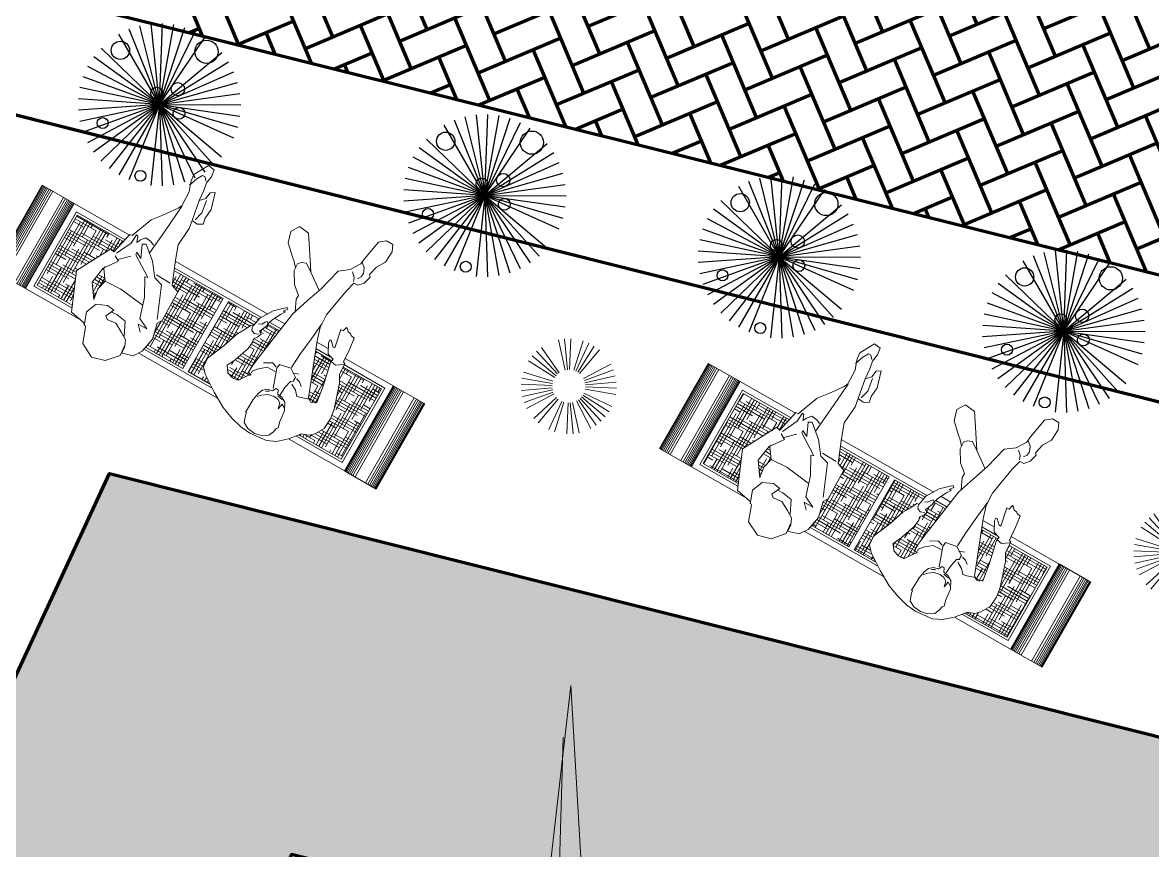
# Model space of a CAD drawing. Header units: millimetres. Extents: x 111 to 1506, y 14 to 566.
# Drawn here: x 221.78 to 228.73, y 145.41 to 150.5 of the extents above; entities that cross this region are included whole.
import ezdxf

# ---------------------------------------------------------------- set-up
doc = ezdxf.new("R2010")
doc.units = ezdxf.units.MM
doc.layers.add('FURN', color=253, linetype='Continuous')
for name, color, linetype, lineweight in [('G', 254, 'Continuous', 5), ('mobiliario', 45, 'Continuous', 13), ('PALMERAS114', 114, 'Continuous', 5), ('trazado', 253, 'Continuous', 5), ('Trees', 82, 'Continuous', 0)]:
    doc.layers.add(name, color=color, linetype=linetype, lineweight=lineweight)
doc.styles.add('ATTR', font='romans.shx', dxfattribs={"width": 0.8, "height": 2.52})
pattern_1 = [(360, (2.309277, 33.903915), (0.05, 0.0125), [0.2, -0.1]), (90, (2.309277, 33.903915), (-0.0125, -0.05), [0.2, -0.1])]

# ---------------------------------------------------------------- blocks, each defined once
blk = doc.blocks.new('persona 1')
at = {"layer": 'mobiliario', "color": 32, "lineweight": 9}
for p, q in [((768301.7249, 8993267.208), (768301.7749, 8993267.2519)), ((768301.7749, 8993267.2519), (768301.8256, 8993267.2761)), ((768301.8158, 8993267.2141), (768301.8293, 8993267.2442)), ((768301.8256, 8993267.2761), (768301.9237, 8993267.285)), ((768301.8293, 8993267.2442), (768301.8629, 8993267.2653)), ((768301.8629, 8993267.2653), (768301.902, 8993267.2743)), ((768301.902, 8993267.2743), (768301.9465, 8993267.2687)), ((768301.9237, 8993267.285), (768301.983, 8993267.28)), ((768301.9465, 8993267.2687), (768301.9793, 8993267.2503)), ((768301.9793, 8993267.2503), (768301.9931, 8993267.2114)), ((768301.983, 8993267.28), (768302.0501, 8993267.263)), ((768302.0501, 8993267.263), (768302.1202, 8993267.2363)), ((768301.6781, 8993267.1494), (768301.7249, 8993267.208)), ((768301.8047, 8993267.1841), (768301.8117, 8993267.1918)), ((768301.8134, 8993267.1499), (768301.8047, 8993267.1841)), ((768301.8117, 8993267.1918), (768301.8158, 8993267.2141)), ((768301.9931, 8993267.2114), (768301.9962, 8993267.1968)), ((768301.9962, 8993267.1968), (768302.0011, 8993267.197)), ((768302.0011, 8993267.197), (768302.0001, 8993267.16)), ((768302.1202, 8993267.2363), (768302.2033, 8993267.1879)), ((768302.2033, 8993267.1879), (768302.2944, 8993267.1275)), ((768301.6155, 8993267.1124), (768301.6392, 8993267.1355)), ((768301.6392, 8993267.1355), (768301.6781, 8993267.1494)), ((768301.8202, 8993267.0866), (768301.8134, 8993267.1499)), ((768301.9994, 8993267.118), (768301.9912, 8993267.0758)), ((768302.0001, 8993267.16), (768301.9994, 8993267.118)), ((768302.2944, 8993267.1275), (768302.3227, 8993267.0966)), ((768301.5807, 8993267.0001), (768301.5856, 8993267.0619)), ((768301.5856, 8993267.0619), (768301.6155, 8993267.1124)), ((768301.8423, 8993267.0452), (768301.8202, 8993267.0866)), ((768301.8284, 8993267.0738), (768301.8498, 8993267.0601)), ((768301.8498, 8993267.0601), (768301.8567, 8993267.0937)), ((768301.8567, 8993267.0937), (768301.8643, 8993267.0607)), ((768301.8643, 8993267.0607), (768301.8835, 8993267.049)), ((768301.9085, 8993267.0459), (768301.9436, 8993267.0535)), ((768301.9436, 8993267.0535), (768301.9719, 8993267.0734)), ((768301.9719, 8993267.0734), (768301.9877, 8993267.0927)), ((768301.9912, 8993267.0758), (768301.98, 8993267.0483)), ((768302.1221, 8993267.0663), (768302.0872, 8993267.0156)), ((768302.1564, 8993267.0702), (768302.1221, 8993267.0663)), ((768302.1913, 8993267.0593), (768302.1564, 8993267.0702)), ((768302.2148, 8993267.0257), (768302.1913, 8993267.0593)), ((768302.3227, 8993267.0966), (768302.3273, 8993267.045)), ((768301.5904, 8993266.9438), (768301.5807, 8993267.0001)), ((768301.87, 8993267.029), (768301.8423, 8993267.0452)), ((768301.8603, 8993267.04), (768301.8922, 8993267.0329)), ((768301.8971, 8993267.0249), (768301.87, 8993267.029)), ((768301.8851, 8993267.0222), (768301.882, 8993266.9753)), ((768301.8835, 8993267.049), (768301.9085, 8993267.0459)), ((768301.908, 8993267.0035), (768301.8971, 8993267.0249)), ((768301.9199, 8993267.0024), (768301.908, 8993267.0035)), ((768301.9318, 8993267.0237), (768301.9199, 8993267.0024)), ((768301.9586, 8993267.0301), (768301.9318, 8993267.0237)), ((768301.9711, 8993266.905), (768301.9347, 8993267.0119)), ((768301.9438, 8993267.0333), (768301.9633, 8993267.0441)), ((768301.98, 8993267.0483), (768301.9586, 8993267.0301)), ((768302.0872, 8993267.0156), (768302.0753, 8993267.0053)), ((768302.0753, 8993267.0053), (768302.0952, 8993267.0012)), ((768302.081, 8993266.9858), (768302.0782, 8993266.9956)), ((768302.0952, 8993267.0012), (768302.0943, 8993266.9617)), ((768302.1921, 8993266.978), (768302.2148, 8993267.0257)), ((768302.3273, 8993267.045), (768302.2823, 8993266.9397)), ((768301.6352, 8993266.8076), (768301.5904, 8993266.9438)), ((768301.7196, 8993266.9737), (768301.6906, 8993266.9602)), ((768301.6906, 8993266.9602), (768301.7043, 8993266.8646)), ((768301.7423, 8993266.9598), (768301.7196, 8993266.9737)), ((768301.7351, 8993266.9642), (768301.7785, 8993266.9785)), ((768301.8551, 8993266.6662), (768301.7423, 8993266.9598)), ((768301.7785, 8993266.9785), (768301.8004, 8993266.9843)), ((768301.8004, 8993266.9843), (768301.8237, 8993266.9582)), ((768301.8237, 8993266.9582), (768301.8589, 8993266.9399)), ((768301.8715, 8993266.9305), (768301.8596, 8993266.9227)), ((768301.882, 8993266.9753), (768301.8715, 8993266.9305)), ((768302.0194, 8993266.9267), (768302.0575, 8993266.9578)), ((768302.0575, 8993266.9578), (768302.081, 8993266.9858)), ((768302.0943, 8993266.9617), (768302.0849, 8993266.8899)), ((768302.1612, 8993266.8905), (768302.1921, 8993266.978)), ((768302.2823, 8993266.9397), (768302.2538, 8993266.8523)), ((768301.8281, 8993266.9091), (768301.8077, 8993266.9255)), ((768301.8505, 8993266.9026), (768301.8281, 8993266.9091)), ((768301.8833, 8993266.8842), (768301.8517, 8993266.8731)), ((768301.8596, 8993266.9227), (768301.8581, 8993266.898)), ((768301.8581, 8993266.898), (768301.9061, 8993266.8679)), ((768301.9061, 8993266.8679), (768301.9696, 8993266.8803)), ((768301.9696, 8993266.8803), (768301.9711, 8993266.905)), ((768301.9703, 8993266.9247), (768302.0194, 8993266.9267)), ((768301.9786, 8993266.9004), (768302.0061, 8993266.8916)), ((768302.0061, 8993266.8916), (768302.0494, 8993266.9155)), ((768302.0849, 8993266.8899), (768302.0446, 8993266.6074)), ((768302.1556, 8993266.8459), (768302.1612, 8993266.8905)), ((768301.6592, 8993266.7643), (768301.6352, 8993266.8076)), ((768301.7043, 8993266.8646), (768301.7343, 8993266.7328)), ((768301.8998, 8993266.7789), (768301.9038, 8993266.8628)), ((768302.1383, 8993266.7861), (768302.1473, 8993266.8086)), ((768302.1473, 8993266.8086), (768302.1612, 8993266.8289)), ((768302.1612, 8993266.8289), (768302.1556, 8993266.8459)), ((768302.2285, 8993266.8094), (768302.2103, 8993266.7717)), ((768302.2538, 8993266.8523), (768302.2285, 8993266.8094)), ((768301.6617, 8993266.7003), (768301.6592, 8993266.7643)), ((768301.8893, 8993266.675), (768301.8998, 8993266.7789)), ((768302.1355, 8993266.7342), (768302.1444, 8993266.7592)), ((768302.1535, 8993266.7768), (768302.1383, 8993266.7861)), ((768302.1444, 8993266.7592), (768302.1535, 8993266.7768)), ((768302.1722, 8993266.8022), (768302.1503, 8993266.794)), ((768302.1922, 8993266.7932), (768302.1722, 8993266.8022)), ((768302.1981, 8993266.7688), (768302.188, 8993266.7142)), ((768302.2004, 8993266.7738), (768302.1922, 8993266.7932)), ((768302.2103, 8993266.7717), (768302.1981, 8993266.7688)), ((768301.6742, 8993266.6959), (768301.6617, 8993266.7003)), ((768301.7023, 8993266.7328), (768301.6676, 8993266.7079)), ((768301.6799, 8993266.6172), (768301.6742, 8993266.6959)), ((768301.7333, 8993266.7272), (768301.7023, 8993266.7328)), ((768301.7343, 8993266.7328), (768301.7303, 8993266.7105)), ((768301.7303, 8993266.7105), (768301.7676, 8993266.6996)), ((768301.7676, 8993266.6996), (768301.797, 8993266.6442)), ((768302.0999, 8993266.6416), (768302.1249, 8993266.6919)), ((768302.1249, 8993266.6919), (768302.1337, 8993266.7194)), ((768302.1337, 8993266.7194), (768302.1355, 8993266.7342)), ((768302.1357, 8993266.716), (768302.1434, 8993266.7101)), ((768302.1434, 8993266.7101), (768302.1518, 8993266.7192)), ((768302.188, 8993266.7142), (768302.1441, 8993266.6434)), ((768302.1518, 8993266.7192), (768302.1623, 8993266.7371)), ((768302.1623, 8993266.7371), (768302.1782, 8993266.744)), ((768301.7621, 8993266.6526), (768301.7523, 8993266.6522)), ((768301.7523, 8993266.6522), (768301.7737, 8993266.5496)), ((768301.7903, 8993266.6266), (768301.7621, 8993266.6526)), ((768301.7975, 8993266.6294), (768301.7903, 8993266.6266)), ((768301.797, 8993266.6442), (768301.7975, 8993266.6294)), ((768301.8777, 8993266.5957), (768301.8551, 8993266.6662)), ((768301.8786, 8993266.574), (768301.8893, 8993266.675)), ((768302.0837, 8993266.6163), (768302.0999, 8993266.6416)), ((768302.1441, 8993266.6434), (768302.0872, 8993266.5894)), ((768301.6874, 8993266.5535), (768301.6799, 8993266.6172)), ((768301.8808, 8993266.5194), (768301.8777, 8993266.5957)), ((768302.0446, 8993266.6074), (768302.0095, 8993266.5024)), ((768302.0676, 8993266.527), (768302.0379, 8993266.5872)), ((768302.0795, 8993266.5964), (768302.0958, 8993266.6193)), ((768302.0872, 8993266.5894), (768302.0795, 8993266.5964)), ((768302.0958, 8993266.6193), (768302.0837, 8993266.6163)), ((768301.7097, 8993266.5495), (768301.6874, 8993266.5535)), ((768301.7174, 8993266.5424), (768301.7097, 8993266.5495)), ((768301.7322, 8993266.5405), (768301.7174, 8993266.5424)), ((768301.745, 8993266.5287), (768301.7322, 8993266.5405)), ((768301.7526, 8993266.5241), (768301.745, 8993266.5287)), ((768301.7589, 8993266.549), (768301.7526, 8993266.5241)), ((768301.7737, 8993266.5496), (768301.7589, 8993266.549)), ((768301.853, 8993266.3532), (768301.8808, 8993266.5194)), ((768302.0095, 8993266.5024), (768301.9764, 8993266.4075)), ((768302.0661, 8993266.5023), (768302.0676, 8993266.527)), ((768302.1145, 8993266.4623), (768302.0661, 8993266.5023)), ((768302.1541, 8993266.3974), (768302.1145, 8993266.4623)), ((768301.9764, 8993266.4075), (768301.9446, 8993266.2805)), ((768301.9823, 8993266.4245), (768302.0744, 8993266.3572)), ((768302.1557, 8993266.3556), (768302.1541, 8993266.3974)), ((768302.178, 8993266.354), (768302.1547, 8993266.3808)), ((768301.8381, 8993266.2959), (768301.853, 8993266.3532)), ((768302.0717, 8993266.3593), (768302.1406, 8993266.2535)), ((768302.0744, 8993266.3572), (768302.115, 8993266.3293)), ((768302.115, 8993266.3293), (768302.1416, 8993266.3402)), ((768302.1416, 8993266.3402), (768302.1557, 8993266.3556)), ((768302.1985, 8993266.336), (768302.178, 8993266.354)), ((768302.1985, 8993266.336), (768302.2579, 8993266.2819)), ((768301.7771, 8993266.222), (768301.79, 8993266.2669)), ((768301.79, 8993266.2669), (768301.8135, 8993266.2949)), ((768301.8135, 8993266.2949), (768301.8381, 8993266.2959)), ((768301.8204, 8993266.2459), (768301.832, 8993266.2637)), ((768301.8516, 8993266.2669), (768301.8433, 8993266.2888)), ((768301.8746, 8993266.2457), (768301.8516, 8993266.2669)), ((768301.9446, 8993266.2805), (768301.892, 8993266.2414)), ((768302.1869, 8993266.1812), (768302.1406, 8993266.2535)), ((768302.2579, 8993266.2819), (768302.2749, 8993266.2204)), ((768301.7748, 8993266.1579), (768301.7873, 8993266.2126)), ((768301.7873, 8993266.2126), (768301.7771, 8993266.222)), ((768301.8189, 8993266.2237), (768301.8204, 8993266.2459)), ((768301.8299, 8993266.1946), (768301.8189, 8993266.2237)), ((768301.8554, 8993266.1734), (768301.8299, 8993266.1946)), ((768301.892, 8993266.2414), (768301.8573, 8993266.1858)), ((768302.2749, 8993266.2204), (768302.2475, 8993266.1742)), ((768301.7447, 8993266.1098), (768301.7748, 8993266.1579)), ((768301.8538, 8993266.1512), (768301.8325, 8993266.0347)), ((768301.8573, 8993266.1858), (768301.8538, 8993266.1512)), ((768302.2475, 8993266.1742), (768302.1869, 8993266.1812)), ((768301.7425, 8993266.0432), (768301.7447, 8993266.1098)), ((768301.7587, 8993266.0069), (768301.7425, 8993266.0432)), ((768301.7981, 8993266.006), (768301.7587, 8993266.0069)), ((768301.8325, 8993266.0347), (768301.7981, 8993266.006))]:
    blk.add_line(p, q, dxfattribs=at)
blk = doc.blocks.new('persona 2')
at = {"layer": 'mobiliario', "color": 32, "lineweight": 9}
for p, q in [((768302.5011, 8993267.2614), (768302.5569, 8993267.3259)), ((768302.5569, 8993267.3259), (768302.6311, 8993267.3463)), ((768302.6311, 8993267.3463), (768302.7096, 8993267.3066)), ((768302.7096, 8993267.3066), (768302.7416, 8993267.2198)), ((768302.4385, 8993267.2281), (768302.5022, 8993267.2463)), ((768302.502, 8993267.207), (768302.4992, 8993267.2455)), ((768302.5056, 8993267.1996), (768302.5011, 8993267.2614)), ((768302.3905, 8993267.0977), (768302.407, 8993267.182)), ((768302.407, 8993267.182), (768302.4385, 8993267.2281)), ((768302.5181, 8993267.1734), (768302.502, 8993267.207)), ((768302.7416, 8993267.2198), (768302.7623, 8993267.2046)), ((768302.7508, 8993267.2174), (768302.7771, 8993267.1467)), ((768302.7623, 8993267.2046), (768302.8467, 8993267.188)), ((768302.8467, 8993267.188), (768302.9361, 8993266.9783)), ((768302.5562, 8993267.1489), (768302.5181, 8993267.1734)), ((768302.5342, 8993267.1595), (768302.5698, 8993267.0864)), ((768302.6081, 8993267.1209), (768302.5562, 8993267.1489)), ((768302.659, 8993267.1276), (768302.6081, 8993267.1209)), ((768302.653, 8993267.0652), (768302.6752, 8993267.1137)), ((768302.6752, 8993267.1137), (768302.659, 8993267.1276)), ((768302.7771, 8993267.1467), (768302.7514, 8993267.0844)), ((768302.4121, 8993267.0086), (768302.3905, 8993267.0977)), ((768302.5002, 8993267.0648), (768302.4459, 8993267.0639)), ((768302.4459, 8993267.0639), (768302.507, 8993267.0336)), ((768302.4692, 8993267.0973), (768302.5002, 8993267.0648)), ((768302.5698, 8993267.0864), (768302.6264, 8993267.0769)), ((768302.6264, 8993267.0769), (768302.6565, 8993267.0791)), ((768302.6958, 8993267.0592), (768302.653, 8993267.0652)), ((768302.7514, 8993267.0844), (768302.6958, 8993267.0592)), ((768302.7858, 8993267.0068), (768302.7768, 8993267.0681)), ((768302.7768, 8993267.0681), (768302.8308, 8993266.9904)), ((768302.3958, 8993266.9832), (768302.4121, 8993267.0086)), ((768302.4957, 8993266.8151), (768302.4224, 8993266.9912)), ((768302.507, 8993267.0336), (768302.5424, 8993266.9212)), ((768302.7716, 8993266.9514), (768302.7858, 8993267.0068)), ((768302.8308, 8993266.9904), (768302.8165, 8993266.8956)), ((768302.3996, 8993266.8051), (768302.3958, 8993266.9832)), ((768302.5333, 8993266.9629), (768302.6767, 8993266.946)), ((768302.6767, 8993266.946), (768302.7716, 8993266.9514)), ((768302.7716, 8993266.9514), (768302.8119, 8993266.8968)), ((768302.9361, 8993266.9783), (768302.8322, 8993266.7834)), ((768302.5424, 8993266.9212), (768302.5964, 8993266.8238)), ((768302.8165, 8993266.8956), (768302.763, 8993266.8207)), ((768302.5465, 8993266.8021), (768302.4957, 8993266.8151)), ((768302.5964, 8993266.8238), (768302.5801, 8993266.8181)), ((768302.5801, 8993266.8181), (768302.699, 8993266.7436)), ((768302.771, 8993266.8138), (768302.7187, 8993266.7631)), ((768302.763, 8993266.8207), (768302.793, 8993266.8032)), ((768302.4446, 8993266.7887), (768302.3996, 8993266.8051)), ((768302.4961, 8993266.6624), (768302.4446, 8993266.7887)), ((768302.4585, 8993266.7852), (768302.5464, 8993266.7825)), ((768302.6017, 8993266.729), (768302.5465, 8993266.8021)), ((768302.7001, 8993266.7285), (768302.6654, 8993266.7472)), ((768302.6654, 8993266.7472), (768302.6964, 8993266.6754)), ((768302.752, 8993266.7005), (768302.7941, 8993266.7882)), ((768302.8091, 8993266.7893), (768302.7819, 8993266.6634)), ((768302.8322, 8993266.7834), (768302.8091, 8993266.7893)), ((768302.679, 8993266.665), (768302.6017, 8993266.729)), ((768302.6374, 8993266.6953), (768302.6252, 8993266.5508)), ((768302.699, 8993266.7436), (768302.7001, 8993266.7285)), ((768302.7483, 8993266.6474), (768302.752, 8993266.7005)), ((768302.5247, 8993266.5814), (768302.4961, 8993266.6624)), ((768302.6407, 8993266.6502), (768302.6627, 8993266.6397)), ((768302.6627, 8993266.6397), (768302.6962, 8993266.636)), ((768302.6964, 8993266.6754), (768302.679, 8993266.665)), ((768302.6962, 8993266.636), (768302.7171, 8993266.6602)), ((768302.7171, 8993266.6602), (768302.7276, 8993266.6821)), ((768302.7669, 8993266.6623), (768302.72, 8993266.5365)), ((768302.7276, 8993266.6821), (768302.7391, 8993266.6497)), ((768302.7391, 8993266.6497), (768302.7483, 8993266.6474)), ((768302.7819, 8993266.6634), (768302.7669, 8993266.6623)), ((768302.5173, 8993266.475), (768302.5247, 8993266.5814)), ((768302.6252, 8993266.5508), (768302.6119, 8993266.3869)), ((768302.72, 8993266.5365), (768302.677, 8993266.4835)), ((768302.5252, 8993266.4287), (768302.5173, 8993266.475)), ((768302.677, 8993266.4835), (768302.6235, 8993266.4086)), ((768302.4619, 8993266.4167), (768302.4917, 8993266.4324)), ((768302.4695, 8993266.3839), (768302.4619, 8993266.4167)), ((768302.4646, 8993266.3261), (768302.4695, 8993266.3839)), ((768302.4917, 8993266.4324), (768302.5252, 8993266.4287)), ((768302.5124, 8993266.4172), (768302.4995, 8993266.3664)), ((768302.5252, 8993266.4287), (768302.5455, 8993266.3153)), ((768302.6235, 8993266.4086), (768302.6129, 8993266.3867)), ((768302.6129, 8993266.3867), (768302.616, 8993266.3023)), ((768302.4919, 8993266.2355), (768302.4646, 8993266.3261)), ((768302.4995, 8993266.3664), (768302.5107, 8993266.2947)), ((768302.5455, 8993266.3153), (768302.5188, 8993266.2877)), ((768302.5499, 8993266.2552), (768302.5455, 8993266.3153)), ((768302.5188, 8993266.2877), (768302.514, 8993266.2496)), ((768302.559, 8993266.2135), (768302.5499, 8993266.2552)), ((768302.6145, 8993266.219), (768302.6321, 8993266.2687)), ((768302.616, 8993266.3023), (768302.6275, 8993266.2698)), ((768302.6275, 8993266.2698), (768302.6368, 8993266.244)), ((768302.514, 8993266.2496), (768302.4919, 8993266.2355)), ((768302.5516, 8993266.1698), (768302.559, 8993266.2135)), ((768302.567, 8993266.2065), (768302.582, 8993266.188)), ((768302.6411, 8993266.2073), (768302.5956, 8993266.1254)), ((768302.597, 8993266.189), (768302.6145, 8993266.219)), ((768302.6368, 8993266.244), (768302.6411, 8993266.2073)), ((768302.5574, 8993266.1303), (768302.5516, 8993266.1698)), ((768302.5956, 8993266.1254), (768302.5574, 8993266.1303)), ((768302.582, 8993266.188), (768302.597, 8993266.189))]:
    blk.add_line(p, q, dxfattribs=at)
blk = doc.blocks.new('bloque1')
at = {"layer": 'mobiliario'}
h = blk.add_hatch(dxfattribs=at)
h.set_pattern_fill('HOUND', color=250, scale=0.2, style=0)
h.set_pattern_definition(pattern_1)
h.paths.add_polyline_path([(256.2525, 18.257), (256.2562, 18.3034), (256.2787, 18.3412), (256.2964, 18.3586), (256.3256, 18.369), (256.3306, 18.3753), (256.1335, 18.3753), (256.1335, 18.0453), (256.3128, 18.0453), (256.3114, 18.0802), (256.2935, 18.1127), (256.2598, 18.2148)])
h = blk.add_hatch(dxfattribs=at)
h.set_pattern_fill('HOUND', color=250, scale=0.2, style=0)
h.set_pattern_definition(pattern_1)
h.paths.add_polyline_path([(256.3738, 18.2268), (256.3567, 18.2372), (256.335, 18.2271), (256.3453, 18.1554), (256.3677, 18.0566), (256.3657, 18.0453), (256.4435, 18.0453)])
h.paths.add_polyline_path([(256.7111, 18.2405), (256.7281, 18.2763), (256.7105, 18.3014), (256.6843, 18.3096), (256.6586, 18.3067), (256.6324, 18.2687), (256.6235, 18.2609), (256.6384, 18.2578), (256.6378, 18.2282), (256.6307, 18.1744), (256.6123, 18.0453), (256.6669, 18.0453), (256.6673, 18.0465), (256.6687, 18.0576), (256.6753, 18.0764), (256.6821, 18.0896), (256.6708, 18.0965), (256.6775, 18.1134), (256.6879, 18.1286), (256.6837, 18.1414), (256.6879, 18.1748)])
h.paths.add_polyline_path([(256.853, 18.3753), (256.7535, 18.3753), (256.7878, 18.3526), (256.8091, 18.3294), (256.8125, 18.2907), (256.7788, 18.2118), (256.7574, 18.1462), (256.7384, 18.114), (256.7248, 18.0858), (256.7156, 18.0836), (256.7085, 18.0453), (256.853, 18.0453)])
h = blk.add_hatch(dxfattribs=at)
h.set_pattern_fill('HOUND', color=250, scale=0.2, style=0)
h.set_pattern_definition(pattern_1)
h.paths.add_polyline_path([(257.0489, 18.2496), (257.0611, 18.2686), (257.0449, 18.3354), (257.0527, 18.3753), (256.878, 18.3753), (256.878, 18.0453), (257.1093, 18.0453), (257.0855, 18.1037), (257.0517, 18.116)])
h.paths.add_polyline_path([(257.5635, 18.3753), (257.399, 18.3753), (257.4541, 18.2459), (257.3762, 18.0997), (257.3589, 18.1041), (257.3462, 18.0453), (257.5635, 18.0453)])
h = blk.add_hatch(dxfattribs=at)
h.set_pattern_fill('HOUND', color=250, scale=0.2, style=0)
h.set_pattern_definition(pattern_1)
h.paths.add_polyline_path([(257.3752, 18.2549), (257.3346, 18.3132), (257.3414, 18.2672), (257.3308, 18.2257), (257.361, 18.1848), (257.361, 18.179), (257.3644, 18.1839)])
at = {"layer": 'mobiliario', "color": 250}
for p, q in [((255.9485, 18.0103), (255.9485, 18.4103)), ((256.0985, 18.4103), (255.9485, 18.4103)), ((255.9518, 18.4103), (255.9518, 18.0103)), ((255.9556, 18.4103), (255.9556, 18.0103)), ((255.9607, 18.4103), (255.9607, 18.0103)), ((255.9665, 18.4103), (255.9665, 18.0103)), ((255.973, 18.4103), (255.973, 18.0103)), ((255.9804, 18.4103), (255.9804, 18.0103)), ((255.9884, 18.4103), (255.9884, 18.0103)), ((255.9985, 18.0103), (255.9985, 18.4103)), ((256.0485, 18.0103), (256.0485, 18.4103)), ((256.0585, 18.4103), (256.0585, 18.0103)), ((256.0666, 18.4103), (256.0666, 18.0103)), ((256.074, 18.4103), (256.074, 18.0103)), ((256.0805, 18.4103), (256.0805, 18.0103)), ((256.0863, 18.4103), (256.0863, 18.0103)), ((256.0913, 18.4103), (256.0913, 18.0103)), ((256.0952, 18.4103), (256.0952, 18.0103)), ((256.0985, 18.0103), (256.0985, 18.4103)), ((256.3586, 18.4103), (256.0985, 18.4103)), ((256.0985, 18.4103), (256.0985, 18.0103)), ((257.0653, 18.4103), (256.6981, 18.4103)), ((257.5985, 18.4103), (257.3507, 18.4103)), ((257.5985, 18.0103), (257.5985, 18.4103)), ((257.5985, 18.4103), (257.7485, 18.4103)), ((257.5985, 18.0103), (257.5985, 18.4103)), ((257.6018, 18.4103), (257.6018, 18.0103)), ((257.6056, 18.4103), (257.6056, 18.0103)), ((257.6107, 18.4103), (257.6107, 18.0103)), ((257.6165, 18.4103), (257.6165, 18.0103)), ((257.623, 18.4103), (257.623, 18.0103)), ((257.6304, 18.4103), (257.6304, 18.0103)), ((257.6384, 18.4103), (257.6384, 18.0103)), ((257.6485, 18.0103), (257.6485, 18.4103)), ((257.6985, 18.0103), (257.6985, 18.4103)), ((257.7085, 18.4103), (257.7085, 18.0103)), ((257.7166, 18.4103), (257.7166, 18.0103)), ((257.724, 18.4103), (257.724, 18.0103)), ((257.7305, 18.4103), (257.7305, 18.0103)), ((257.7363, 18.4103), (257.7363, 18.0103)), ((257.7413, 18.4103), (257.7413, 18.0103)), ((257.7452, 18.4103), (257.7452, 18.0103)), ((257.7485, 18.0103), (257.7485, 18.4103)), ((256.3386, 18.3853), (256.1235, 18.3853)), ((256.1235, 18.3853), (256.1235, 18.0353)), ((256.3306, 18.3753), (256.1335, 18.3753)), ((256.1335, 18.3753), (256.1335, 18.0453)), ((257.0547, 18.3853), (256.7385, 18.3853)), ((256.853, 18.3753), (256.7535, 18.3753)), ((256.853, 18.0453), (256.853, 18.3753)), ((257.0527, 18.3753), (256.878, 18.3753)), ((256.878, 18.0453), (256.878, 18.3753)), ((257.5735, 18.3853), (257.3947, 18.3853)), ((257.5635, 18.3753), (257.399, 18.3753)), ((257.5635, 18.0453), (257.5635, 18.3753)), ((257.5735, 18.0353), (257.5735, 18.3853)), ((256.1335, 18.0453), (256.3128, 18.0453)), ((256.3657, 18.0453), (256.4435, 18.0453)), ((256.6123, 18.0453), (256.6669, 18.0453)), ((256.7085, 18.0453), (256.853, 18.0453)), ((256.878, 18.0453), (257.1093, 18.0453)), ((257.3462, 18.0453), (257.5635, 18.0453)), ((256.0985, 18.0103), (255.9485, 18.0103)), ((256.0952, 18.0103), (256.324, 18.0103)), ((256.1235, 18.0353), (256.3132, 18.0353)), ((256.3802, 18.0353), (256.4474, 18.0353)), ((256.404, 18.0103), (256.457, 18.0103)), ((256.6073, 18.0103), (256.653, 18.0103)), ((256.6109, 18.0353), (256.6637, 18.0353)), ((256.688, 18.0103), (257.1236, 18.0103)), ((256.7035, 18.0353), (257.1134, 18.0353)), ((257.3386, 18.0103), (257.5985, 18.0103)), ((257.344, 18.0353), (257.5735, 18.0353)), ((257.5985, 18.0103), (257.7485, 18.0103))]:
    blk.add_line(p, q, dxfattribs=at)
at = {"layer": 'trazado'}
blk.add_line((257.361, 18.1848), (257.361, 18.1717), dxfattribs=at)
at = {"layer": 'mobiliario', "xscale": 0.75, "yscale": 0.75, "zscale": 0.75}
for name, p in [('persona 2', (-575969.748, -6744931.9903)), ('persona 1', (-575969.933, -6744931.9954))]:
    blk.add_blockref(name, p, dxfattribs=at)
blk = doc.blocks.new('A$C772F565F')
at = {"layer": 'mobiliario', "lineweight": 13, "xscale": 1.506646428533565, "yscale": 1.506646428533565, "zscale": 1.506646428533565}
blk.add_blockref('bloque1', (-385.6239, -26.38), dxfattribs=at)
blk = doc.blocks.new('0Q62D')
at = {"color": 0, "linetype": 'ByBlock'}
for p, q in [((0.05, -1.18), (0, -0.42)), ((0.12, -0.52), (0.05, -1.18)), ((0.04, -1.08), (0.05, -0.56))]:
    blk.add_line(p, q, dxfattribs=at)
blk = doc.blocks.new('*E434321')
at = {"layer": 'Trees', "linetype": 'ByBlock', "xscale": -0.3276657665147431, "yscale": 0.3276657665147695, "zscale": 0.3276657665147513, "rotation": 77.65882791872079}
blk.add_blockref('0Q62D', (0.57083, -0.51709), dxfattribs=at)
blk = doc.blocks.new('EVG7')
for p, q in [((-3.9, 19.7), (-9, 58.4)), ((1.6, 19.7), (6.7, 58.4)), ((-13.8, 15.4), (-37.7, 46.5)), ((-11.6, 17), (-31.2, 50.9)), ((-9.2, 18.3), (-24.1, 54.3)), ((-6.6, 19.1), (-16.7, 56.9)), ((4.2, 19.1), (14.4, 56.9)), ((6.9, 18.3), (21.8, 54.3)), ((9.3, 17), (28.8, 50.9)), ((-17.8, 11.7), (-48.8, 35.4)), ((-16, 13.7), (-43.6, 41.3)), ((15.5, 11.7), (46.4, 35.4)), ((17, 9.4), (50.8, 28.9)), ((-21.6, 4.4), (-59.1, 14.4)), ((-20.6, 7), (-56.6, 21.9)), ((18.2, 7), (54.3, 21.9)), ((19.8, 1.7), (58.3, 6.7)), ((-22.2, -1.1), (-61.2, -1.1)), ((-22.2, -3.8), (-60.7, -8.9)), ((-20.6, -9.1), (-56.6, -24)), ((-19.4, -11.6), (-53.1, -31.1)), ((-17.8, -13.9), (-48.8, -37.6)), ((15.5, -13.9), (46.4, -37.6)), ((19.3, -6.6), (56.8, -16.6)), ((19.8, -1.1), (58.8, -1.1)), ((19.8, -3.8), (58.3, -8.9)), ((-13.8, -17.6), (-37.7, -48.7)), ((-11.6, -19.2), (-31.2, -53)), ((-9.2, -20.5), (-24.1, -56.5)), ((-6.6, -21.3), (-16.7, -59)), ((-3.9, -21.8), (-9, -60.6)), ((-1.2, -22.1), (-1.2, -61.1)), ((4.2, -21.3), (14.4, -59)), ((6.9, -20.5), (21.8, -56.5)), ((9.3, -19.2), (28.8, -53)), ((11.5, -17.6), (35.3, -48.7)), ((13.6, -15.9), (41.2, -43.5))]:
    blk.add_line(p, q)
at = {"style": 'ATTR', "width": 0.8, "flags": 9}
blk.add_attdef('ESTCODE', (0, 0), '', height=0.7, dxfattribs=at)

msp = doc.modelspace()

# ---------------------------------------------------------------- hatches: boundary and pattern name
at = {"layer": 'G', "lineweight": 100, "ltscale": 1000}
h = msp.add_hatch(dxfattribs=at)
h.set_pattern_fill('AR-HBONE', color=256, scale=0.046, angle=-22.085228, style=0)
h.set_pattern_definition([(22.914772, (797.12783, 1599.99595), (0.097837146, 0.241122153), [0.552, -0.184]), (112.914772, (797.29731, 1600.0676), (0.097837146, 0.241122153), [0.552, -0.184])])
edge = h.paths.add_edge_path()
edge.add_line((235.50294, 146.48372), (237.44709, 145.9959))
edge.add_line((237.44709, 145.9959), (222.91738, 100.98918))
edge.add_line((222.91738, 100.98918), (220.93875, 101.37021))
edge.add_line((220.93875, 101.37021), (235.50409, 146.48343))
at = {"layer": 'mobiliario', "lineweight": 100, "ltscale": 1000, "true_color": 0x261a0d}
h = msp.add_hatch(color=28, dxfattribs=at)
h.dxf.hatch_style = 1
h.set_gradient(color1=(0, 0, 255), tint=1)
h.paths.add_polyline_path([(223.72093, 138.94545), (223.03432, 135.63761), (219.89746, 142.49763), (222.31826, 147.72999), (232.94342, 145.06395), (232.70998, 144.3417), (223.03432, 135.63761), (223.72093, 138.94545), (229.25815, 143.92665), (223.43795, 145.38704), (222.09888, 142.49273)])

# ---------------------------------------------------------------- linework, layer by layer
at = {"lineweight": 211, "ltscale": 1000}
for p, q in [((221.48332, 150.77474), (235.73827, 147.21266)), ((221.19856, 150.07294), (235.50409, 146.48343))]:
    msp.add_line(p, q, dxfattribs=at)
at = {"lineweight": 100, "ltscale": 1000}
msp.add_line((221.48332, 150.77474), (235.73827, 147.21266), dxfattribs=at)
for points in [[(226.21899, 117.72471), (210.26501, 126.44088), (221.19856, 150.07294), (235.50409, 146.48343), (226.21899, 117.72471)], [(222.34771, 132.32977), (217.69605, 142.50253), (221.19856, 150.07294), (235.50409, 146.48343), (234.44757, 143.21464), (222.34771, 132.32977)], [(223.72093, 138.94545), (223.03432, 135.63761), (219.89746, 142.49763), (222.31826, 147.72999), (232.94342, 145.06395), (232.70998, 144.3417), (223.03432, 135.63761), (223.72093, 138.94545), (229.25815, 143.92665), (223.43795, 145.38704), (222.09888, 142.49273), (223.72093, 138.94545)]]:
    msp.add_lwpolyline(points, dxfattribs=at)
msp.add_lwpolyline([(223.03432, 135.63761), (219.89746, 142.49763), (222.31826, 147.72999), (232.94342, 145.06395), (232.70998, 144.3417)], close=True, dxfattribs=at)
at = {"layer": 'FURN', "color": 54, "ltscale": 0.1}
for p, q in [((222.62629, 149.99981), (222.50605, 150.48514)), ((222.62629, 149.99981), (222.57477, 150.49715)), ((222.62629, 149.99981), (222.64449, 150.49948)), ((222.62629, 149.99981), (222.71385, 150.49208)), ((222.62629, 149.99981), (222.37694, 150.43319)), ((222.62629, 149.99981), (222.43968, 150.46368)), ((222.62629, 149.99981), (222.78151, 150.47511)), ((222.62629, 149.99981), (222.84615, 150.44888)), ((222.62629, 149.99981), (222.90651, 150.41391)), ((222.62629, 149.99981), (222.26714, 150.34767)), ((222.62629, 149.99981), (222.22222, 150.2943)), ((222.62629, 149.99981), (223.00979, 150.32063)), ((222.62629, 149.99981), (223.05071, 150.26414)), ((222.62629, 149.99981), (223.08337, 150.2025)), ((222.62629, 149.99981), (222.1567, 150.17152)), ((222.62629, 149.99981), (223.10713, 150.13691)), ((222.62629, 149.99981), (222.13737, 150.10449)), ((222.62629, 149.99981), (223.12153, 150.06866)), ((222.62629, 149.99981), (222.12746, 149.96567)), ((222.62629, 149.99981), (222.12756, 150.03543)), ((222.62629, 149.99981), (222.15619, 149.8295)), ((222.62629, 149.99981), (222.22135, 149.70652)), ((222.62629, 149.99981), (222.26611, 149.65302)), ((222.62629, 149.99981), (222.37565, 149.56717)), ((222.62629, 149.99981), (222.4383, 149.5365)), ((222.62629, 149.99981), (222.57329, 149.50263)), ((222.62629, 149.99981), (223.12629, 149.99907)), ((222.62629, 149.99981), (223.12132, 149.92949)), ((222.62629, 149.99981), (223.10672, 149.86128)), ((222.62629, 149.99981), (223.08276, 149.79576)), ((222.62629, 149.99981), (223.00884, 149.67785)), ((222.62629, 149.99981), (222.90527, 149.58488)), ((222.62629, 149.99981), (222.84481, 149.55009)), ((222.62629, 149.99981), (222.71238, 149.50728)), ((224.62773, 149.44049), (224.50749, 149.92582)), ((224.62773, 149.44049), (224.5762, 149.93783)), ((224.62773, 149.44049), (224.64592, 149.94016)), ((224.62773, 149.44049), (224.71528, 149.93276)), ((224.62773, 149.44049), (224.37837, 149.87387)), ((224.62773, 149.44049), (224.44112, 149.90436)), ((224.62773, 149.44049), (224.78294, 149.91579)), ((224.62773, 149.44049), (224.84758, 149.88956)), ((224.62773, 149.44049), (224.90794, 149.85459)), ((224.62773, 149.44049), (224.26858, 149.78835)), ((224.62773, 149.44049), (224.22366, 149.73498)), ((224.62773, 149.44049), (225.01123, 149.76131)), ((224.62773, 149.44049), (225.05215, 149.70482)), ((224.62773, 149.44049), (224.15814, 149.6122)), ((224.62773, 149.44049), (225.0848, 149.64318)), ((224.62773, 149.44049), (225.10856, 149.57759)), ((224.62773, 149.44049), (224.13881, 149.54517)), ((224.62773, 149.44049), (225.12297, 149.50934)), ((226.43934, 149.06272), (226.25273, 149.52659)), ((226.43934, 149.06272), (226.3191, 149.54804)), ((226.43934, 149.06272), (226.38782, 149.56005)), ((226.43934, 149.06272), (226.45754, 149.56238)), ((226.43934, 149.06272), (226.5269, 149.55499)), ((226.43934, 149.06272), (226.59456, 149.53801)), ((226.43934, 149.06272), (226.6592, 149.51179)), ((224.62773, 149.44049), (224.1289, 149.40635)), ((224.62773, 149.44049), (224.129, 149.47611)), ((224.62773, 149.44049), (224.15763, 149.27018)), ((224.62773, 149.44049), (224.22278, 149.1472)), ((224.62773, 149.44049), (224.26754, 149.09369)), ((224.62773, 149.44049), (224.37708, 149.00785)), ((224.62773, 149.44049), (224.43974, 148.97718)), ((224.62773, 149.44049), (224.57472, 148.94331)), ((224.62773, 149.44049), (225.12773, 149.43974)), ((224.62773, 149.44049), (225.12276, 149.37017)), ((224.62773, 149.44049), (225.10815, 149.30195)), ((224.62773, 149.44049), (225.0842, 149.23644)), ((224.62773, 149.44049), (225.01027, 149.11853)), ((224.62773, 149.44049), (224.90671, 149.02555)), ((224.62773, 149.44049), (224.84625, 148.99077)), ((224.62773, 149.44049), (224.71382, 148.94796)), ((226.43934, 149.06272), (226.18999, 149.4961)), ((226.43934, 149.06272), (226.71956, 149.47682)), ((226.43934, 149.06272), (226.08019, 149.41058)), ((226.43934, 149.06272), (226.82284, 149.38354)), ((226.43934, 149.06272), (226.03527, 149.35721)), ((226.43934, 149.06272), (226.86376, 149.32704)), ((226.43934, 149.06272), (225.96975, 149.23442)), ((226.43934, 149.06272), (226.89642, 149.2654)), ((226.43934, 149.06272), (225.95043, 149.1674)), ((226.43934, 149.06272), (226.92018, 149.19982)), ((226.43934, 149.06272), (225.94061, 149.09834)), ((226.43934, 149.06272), (226.93458, 149.13157)), ((228.18949, 148.60575), (228.06925, 149.09108)), ((228.18949, 148.60575), (228.13797, 149.10309)), ((228.18949, 148.60575), (228.20769, 149.10542)), ((228.18949, 148.60575), (228.27705, 149.09803)), ((226.43934, 149.06272), (225.94051, 149.02858)), ((226.43934, 149.06272), (225.96924, 148.8924)), ((226.43934, 149.06272), (226.0344, 148.76943)), ((226.43934, 149.06272), (226.07916, 148.71592)), ((226.43934, 149.06272), (226.1887, 148.63008)), ((226.43934, 149.06272), (226.25135, 148.5994)), ((226.43934, 149.06272), (226.38634, 148.56553)), ((226.43934, 149.06272), (226.93934, 149.06197)), ((226.43934, 149.06272), (226.93437, 148.99239)), ((226.43934, 149.06272), (226.91977, 148.92418)), ((226.43934, 149.06272), (226.89581, 148.85867)), ((226.43934, 149.06272), (226.82189, 148.74075)), ((226.43934, 149.06272), (226.71832, 148.64778)), ((226.43934, 149.06272), (226.65786, 148.61299)), ((226.43934, 149.06272), (226.52544, 148.57018)), ((228.18949, 148.60575), (227.94014, 149.03914)), ((228.18949, 148.60575), (228.00288, 149.06962)), ((228.18949, 148.60575), (228.34471, 149.08105)), ((228.18949, 148.60575), (228.40935, 149.05482)), ((228.18949, 148.60575), (227.83034, 148.95361)), ((228.18949, 148.60575), (228.46971, 149.01985)), ((228.18949, 148.60575), (227.78542, 148.90025)), ((228.18949, 148.60575), (228.57299, 148.92657)), ((228.18949, 148.60575), (228.61391, 148.87008)), ((228.18949, 148.60575), (227.7199, 148.77746)), ((228.18949, 148.60575), (228.64657, 148.80844)), ((228.18949, 148.60575), (228.67033, 148.74285)), ((228.18949, 148.60575), (227.70058, 148.71043)), ((228.18949, 148.60575), (228.68473, 148.6746)), ((228.18949, 148.60575), (227.69066, 148.57161)), ((228.18949, 148.60575), (227.69076, 148.64137)), ((228.18949, 148.60575), (227.71939, 148.43544)), ((228.18949, 148.60575), (227.78455, 148.31246)), ((228.18949, 148.60575), (227.82931, 148.25896)), ((228.18949, 148.60575), (227.93885, 148.17311)), ((228.18949, 148.60575), (228.0015, 148.14244)), ((228.18949, 148.60575), (228.13649, 148.10857)), ((228.18949, 148.60575), (228.68949, 148.60501)), ((228.18949, 148.60575), (228.68452, 148.53543)), ((228.18949, 148.60575), (228.66992, 148.46722)), ((228.18949, 148.60575), (228.64596, 148.4017)), ((228.18949, 148.60575), (228.57204, 148.28379)), ((228.18949, 148.60575), (228.46847, 148.19082)), ((228.18949, 148.60575), (228.40801, 148.15603)), ((228.18949, 148.60575), (228.27559, 148.11322))]:
    msp.add_line(p, q, dxfattribs=at)
at = {"layer": 'FURN', "ltscale": 0.1}
for p, q in [((222.62629, 149.99981), (222.18517, 150.2352)), ((222.62629, 149.99981), (222.13706, 149.89658)), ((222.62629, 149.99981), (222.18447, 149.76573)), ((222.62629, 149.99981), (222.31788, 149.60626)), ((222.62629, 149.99981), (222.643, 149.50009)), ((222.62629, 149.99981), (222.9603, 149.62774)), ((222.62629, 149.99981), (222.78009, 149.52405)), ((224.62773, 149.44049), (224.1866, 149.67588)), ((224.62773, 149.44049), (224.1385, 149.33726)), ((224.62773, 149.44049), (224.18591, 149.20641)), ((224.62773, 149.44049), (224.31931, 149.04694)), ((224.62773, 149.44049), (224.64443, 148.94077)), ((224.62773, 149.44049), (224.96174, 149.06842)), ((224.62773, 149.44049), (224.78153, 148.96473)), ((226.43934, 149.06272), (225.99822, 149.29811)), ((226.43934, 149.06272), (225.95012, 148.95949)), ((226.43934, 149.06272), (225.99752, 148.82864)), ((226.43934, 149.06272), (226.13093, 148.66917)), ((226.43934, 149.06272), (226.45605, 148.563)), ((226.43934, 149.06272), (226.77336, 148.69065)), ((226.43934, 149.06272), (226.59315, 148.58696)), ((228.18949, 148.60575), (227.74837, 148.84114)), ((228.18949, 148.60575), (227.70027, 148.50252)), ((228.18949, 148.60575), (227.74767, 148.37167)), ((228.18949, 148.60575), (227.88108, 148.2122)), ((228.18949, 148.60575), (228.2062, 148.10603)), ((228.18949, 148.60575), (228.52351, 148.23368)), ((228.18949, 148.60575), (228.34329, 148.12999))]:
    msp.add_line(p, q, dxfattribs=at)
at = {"layer": 'FURN', "color": 54, "ltscale": 0.1}
for centre, radius in [((222.38604, 150.33397), 0.05617), ((222.91596, 150.32528), 0.07141), ((222.73994, 150.09488), 0.04084), ((222.6087, 150.07082), 0.03628), ((222.74646, 149.94609), 0.03628), ((222.27725, 149.88656), 0.0337), ((224.38748, 149.77464), 0.05617), ((224.9174, 149.76596), 0.07141), ((224.74137, 149.53556), 0.04084), ((224.61014, 149.5115), 0.03628), ((226.1991, 149.39687), 0.05617), ((226.72901, 149.38818), 0.07141), ((224.7479, 149.38677), 0.03628), ((224.27868, 149.32724), 0.0337), ((226.42175, 149.13372), 0.03628), ((226.55299, 149.15779), 0.04084), ((226.55951, 149.009), 0.03628), ((226.0903, 148.94946), 0.0337), ((227.94925, 148.93991), 0.05617), ((228.47916, 148.93122), 0.07141), ((228.1719, 148.67676), 0.03628), ((228.30314, 148.70082), 0.04084), ((228.30966, 148.55203), 0.03628), ((227.84045, 148.4925), 0.0337)]:
    msp.add_circle(centre, radius, dxfattribs=at)
at = {"layer": 'FURN', "ltscale": 0.1}
for centre in [(222.5092, 149.56184), (224.51064, 149.00252), (226.32225, 148.62474), (228.0724, 148.16778)]:
    msp.add_circle(centre, 0.0337, dxfattribs=at)
at = {"layer": 'G', "linetype": 'Continuous', "lineweight": 100, "ltscale": 1000}
for p, q in [((224.2734, 150.46269), (224.05848, 150.97113)), ((227.65606, 150.49426), (227.44113, 151.0027)), ((223.69332, 150.41724), (223.4784, 150.92568)), ((226.49589, 150.40336), (226.28097, 150.9118)), ((227.07597, 150.44881), (226.86105, 150.95725)), ((223.11324, 150.3718), (222.89831, 150.88024)), ((225.91581, 150.35791), (225.70088, 150.86635)), ((228.71838, 150.34403), (228.50345, 150.85247)), ((224.75565, 150.26702), (224.54072, 150.77546)), ((225.33573, 150.31247), (225.1208, 150.82091)), ((227.55822, 150.25314), (227.34329, 150.76157)), ((228.1383, 150.29858), (227.92337, 150.80702)), ((224.17557, 150.22157), (223.96064, 150.73001)), ((225.26409, 150.48195), (225.77253, 150.69687)), ((226.97814, 150.20769), (226.76321, 150.71613)), ((222.89194, 150.42275), (222.80048, 150.63911)), ((223.56201, 150.25531), (223.38056, 150.68456)), ((224.68401, 150.4365), (225.19245, 150.65143)), ((225.81797, 150.11679), (225.60305, 150.62523)), ((226.39806, 150.16224), (226.18313, 150.67068)), ((227.48658, 150.42262), (227.99502, 150.63754)), ((228.06666, 150.46806), (228.5751, 150.68299)), ((223.52384, 150.3456), (224.03228, 150.56053)), ((224.10392, 150.39105), (224.61236, 150.60598)), ((225.23789, 150.07134), (225.02297, 150.57978)), ((226.9065, 150.37717), (227.41493, 150.59209)), ((228.04046, 150.05746), (227.82554, 150.5659)), ((228.62054, 150.10291), (228.40562, 150.61135)), ((223.10678, 150.36907), (223.4522, 150.51508)), ((224.00873, 150.14368), (223.8628, 150.48889)), ((224.65781, 150.0259), (224.44288, 150.53434)), ((225.74633, 150.28627), (226.25477, 150.5012)), ((226.32641, 150.33172), (226.83485, 150.54665)), ((227.46038, 150.01201), (227.24545, 150.52045)), ((228.5489, 150.27239), (229.05734, 150.48732)), ((222.80978, 150.44328), (222.87212, 150.46963)), ((223.33865, 150.31113), (223.28272, 150.44344)), ((224.58617, 150.19538), (225.09461, 150.4103)), ((225.16625, 150.24082), (225.67469, 150.45575)), ((226.30022, 149.92112), (226.08529, 150.42956)), ((226.8803, 149.96657), (226.66537, 150.475)), ((227.96882, 150.22694), (228.47726, 150.44187)), ((224.00609, 150.14993), (224.51453, 150.36486)), ((225.72014, 149.87567), (225.50521, 150.38411)), ((226.80866, 150.13605), (227.3171, 150.35097)), ((227.38874, 150.18149), (227.89718, 150.39642)), ((228.52271, 149.86179), (228.30778, 150.37023)), ((223.70078, 150.22063), (223.93445, 150.31941)), ((224.45544, 150.03206), (224.34505, 150.29321)), ((225.12552, 149.86462), (224.92513, 150.33866)), ((226.22858, 150.0906), (226.73702, 150.30552)), ((227.36254, 149.77089), (227.14762, 150.27933)), ((227.94263, 149.81634), (227.7277, 150.32478)), ((223.78537, 150.1995), (223.76497, 150.24777)), ((225.06841, 149.9997), (225.57685, 150.21463)), ((225.64849, 150.04515), (226.15693, 150.26008)), ((226.78246, 149.72544), (226.56754, 150.23388)), ((228.45107, 150.03127), (228.9595, 150.24619)), ((224.59179, 149.99799), (224.99677, 150.16918)), ((225.57223, 149.75299), (225.40737, 150.14299)), ((226.20238, 149.68), (225.98745, 150.18843)), ((227.2909, 149.94037), (227.79934, 150.1553)), ((227.87098, 149.98582), (228.37942, 150.20075)), ((224.29479, 150.0722), (224.41669, 150.12373)), ((224.90216, 149.92043), (224.82729, 150.09754)), ((226.13074, 149.84948), (226.63918, 150.0644)), ((226.71082, 149.89492), (227.21926, 150.10985)), ((227.84479, 149.57522), (227.62986, 150.08366)), ((228.42487, 149.62066), (228.20994, 150.1291)), ((225.55066, 149.80403), (226.0591, 150.01895)), ((227.26471, 149.52977), (227.04978, 150.03821)), ((228.35323, 149.79014), (228.86167, 150.00507)), ((224.88879, 149.92377), (224.89893, 149.92806)), ((225.18579, 149.84956), (225.47902, 149.97351)), ((226.01895, 149.64136), (225.88962, 149.94731)), ((226.68463, 149.48432), (226.4697, 149.99276)), ((227.77315, 149.7447), (228.28159, 149.95962)), ((228.90711, 149.42499), (228.69219, 149.93343)), ((225.34887, 149.8088), (225.30954, 149.90186)), ((226.61298, 149.6538), (227.12142, 149.86873)), ((227.19307, 149.69925), (227.7015, 149.91418)), ((228.32703, 149.37954), (228.11211, 149.88798)), ((226.0768, 149.62691), (226.54134, 149.82328)), ((227.13574, 149.3623), (226.95194, 149.79709)), ((227.74695, 149.33409), (227.53202, 149.84253)), ((225.77979, 149.70112), (225.96126, 149.77783)), ((226.46566, 149.52974), (226.37186, 149.75164)), ((227.67531, 149.50357), (228.18375, 149.7185)), ((228.25539, 149.54902), (228.76383, 149.76395)), ((225.79559, 149.69718), (225.79178, 149.70619)), ((227.09523, 149.45813), (227.60367, 149.67305)), ((228.2292, 149.13842), (228.01427, 149.64686)), ((228.80928, 149.18387), (228.59435, 149.69231)), ((226.3738, 149.55269), (226.4435, 149.58216)), ((226.6708, 149.47848), (227.02359, 149.62761)), ((227.58245, 149.25067), (227.43419, 149.60141)), ((226.91238, 149.41811), (226.85411, 149.55596)), ((228.15755, 149.3079), (228.66599, 149.52283)), ((227.57747, 149.26245), (228.08591, 149.47738)), ((228.69924, 148.9716), (228.49651, 149.45119)), ((227.2648, 149.33004), (227.50583, 149.43193)), ((228.02917, 149.13904), (227.91643, 149.40574)), ((227.3591, 149.30648), (227.33635, 149.36029)), ((228.6398, 149.11223), (229.14824, 149.32715)), ((227.85881, 149.18161), (227.98807, 149.23626)), ((228.15581, 149.1074), (228.56816, 149.28171)), ((228.47588, 149.02742), (228.39868, 149.21006)), ((228.45281, 149.03318), (228.47032, 149.04058))]:
    msp.add_line(p, q, dxfattribs=at)

# ---------------------------------------------------------------- block references
at = {"layer": 'mobiliario', "lineweight": 13, "rotation": 150.240573482482}
for p in [(224.6343, 148.81356), (228.73147, 147.71705)]:
    msp.add_blockref('A$C772F565F', p, dxfattribs=at)
at = {"layer": 'PALMERAS114', "extrusion": (0, 0, -1), "xscale": -0.004880888891868356, "yscale": 0.004880888891718753, "zscale": -0.004880888891868356, "rotation": 294.9205878507973}
for p in [(-225.14232, 148.27437), (-228.91038, 147.24999)]:
    msp.add_blockref('EVG7', p, dxfattribs=at)
at = {"layer": 'Trees', "xscale": 9.742862912486911, "yscale": 9.742862912486911, "zscale": 9.742862912486911, "rotation": 99.61477346508465}
msp.add_blockref('*E434321', (220.77984, 136.34516), dxfattribs=at)

doc.saveas('drawing.dxf')
